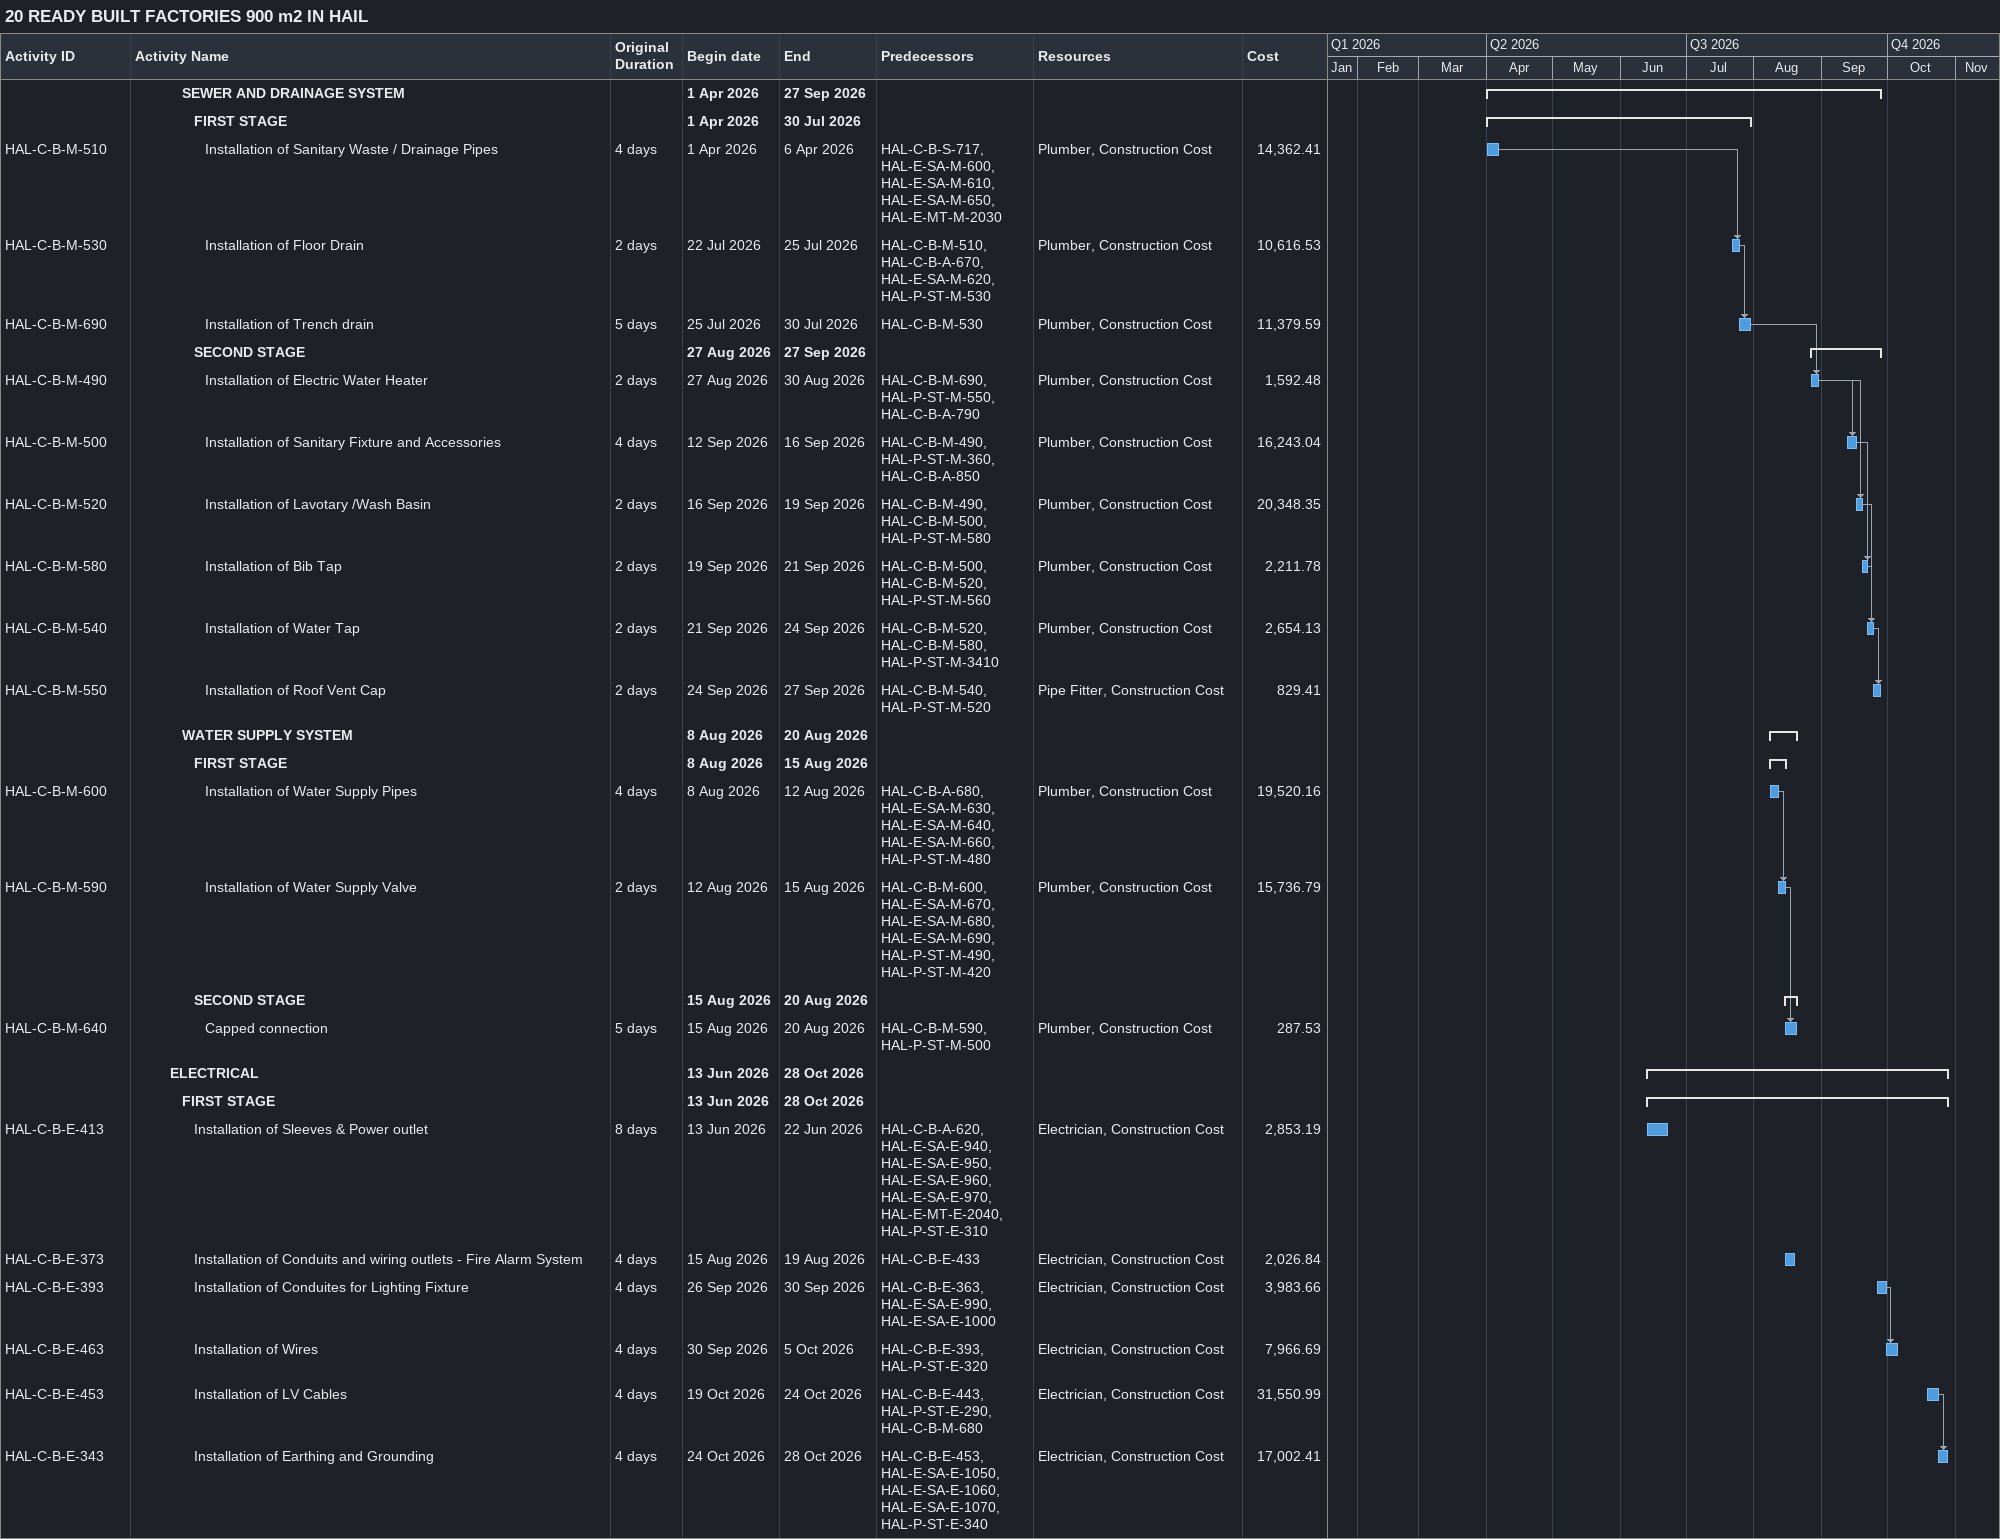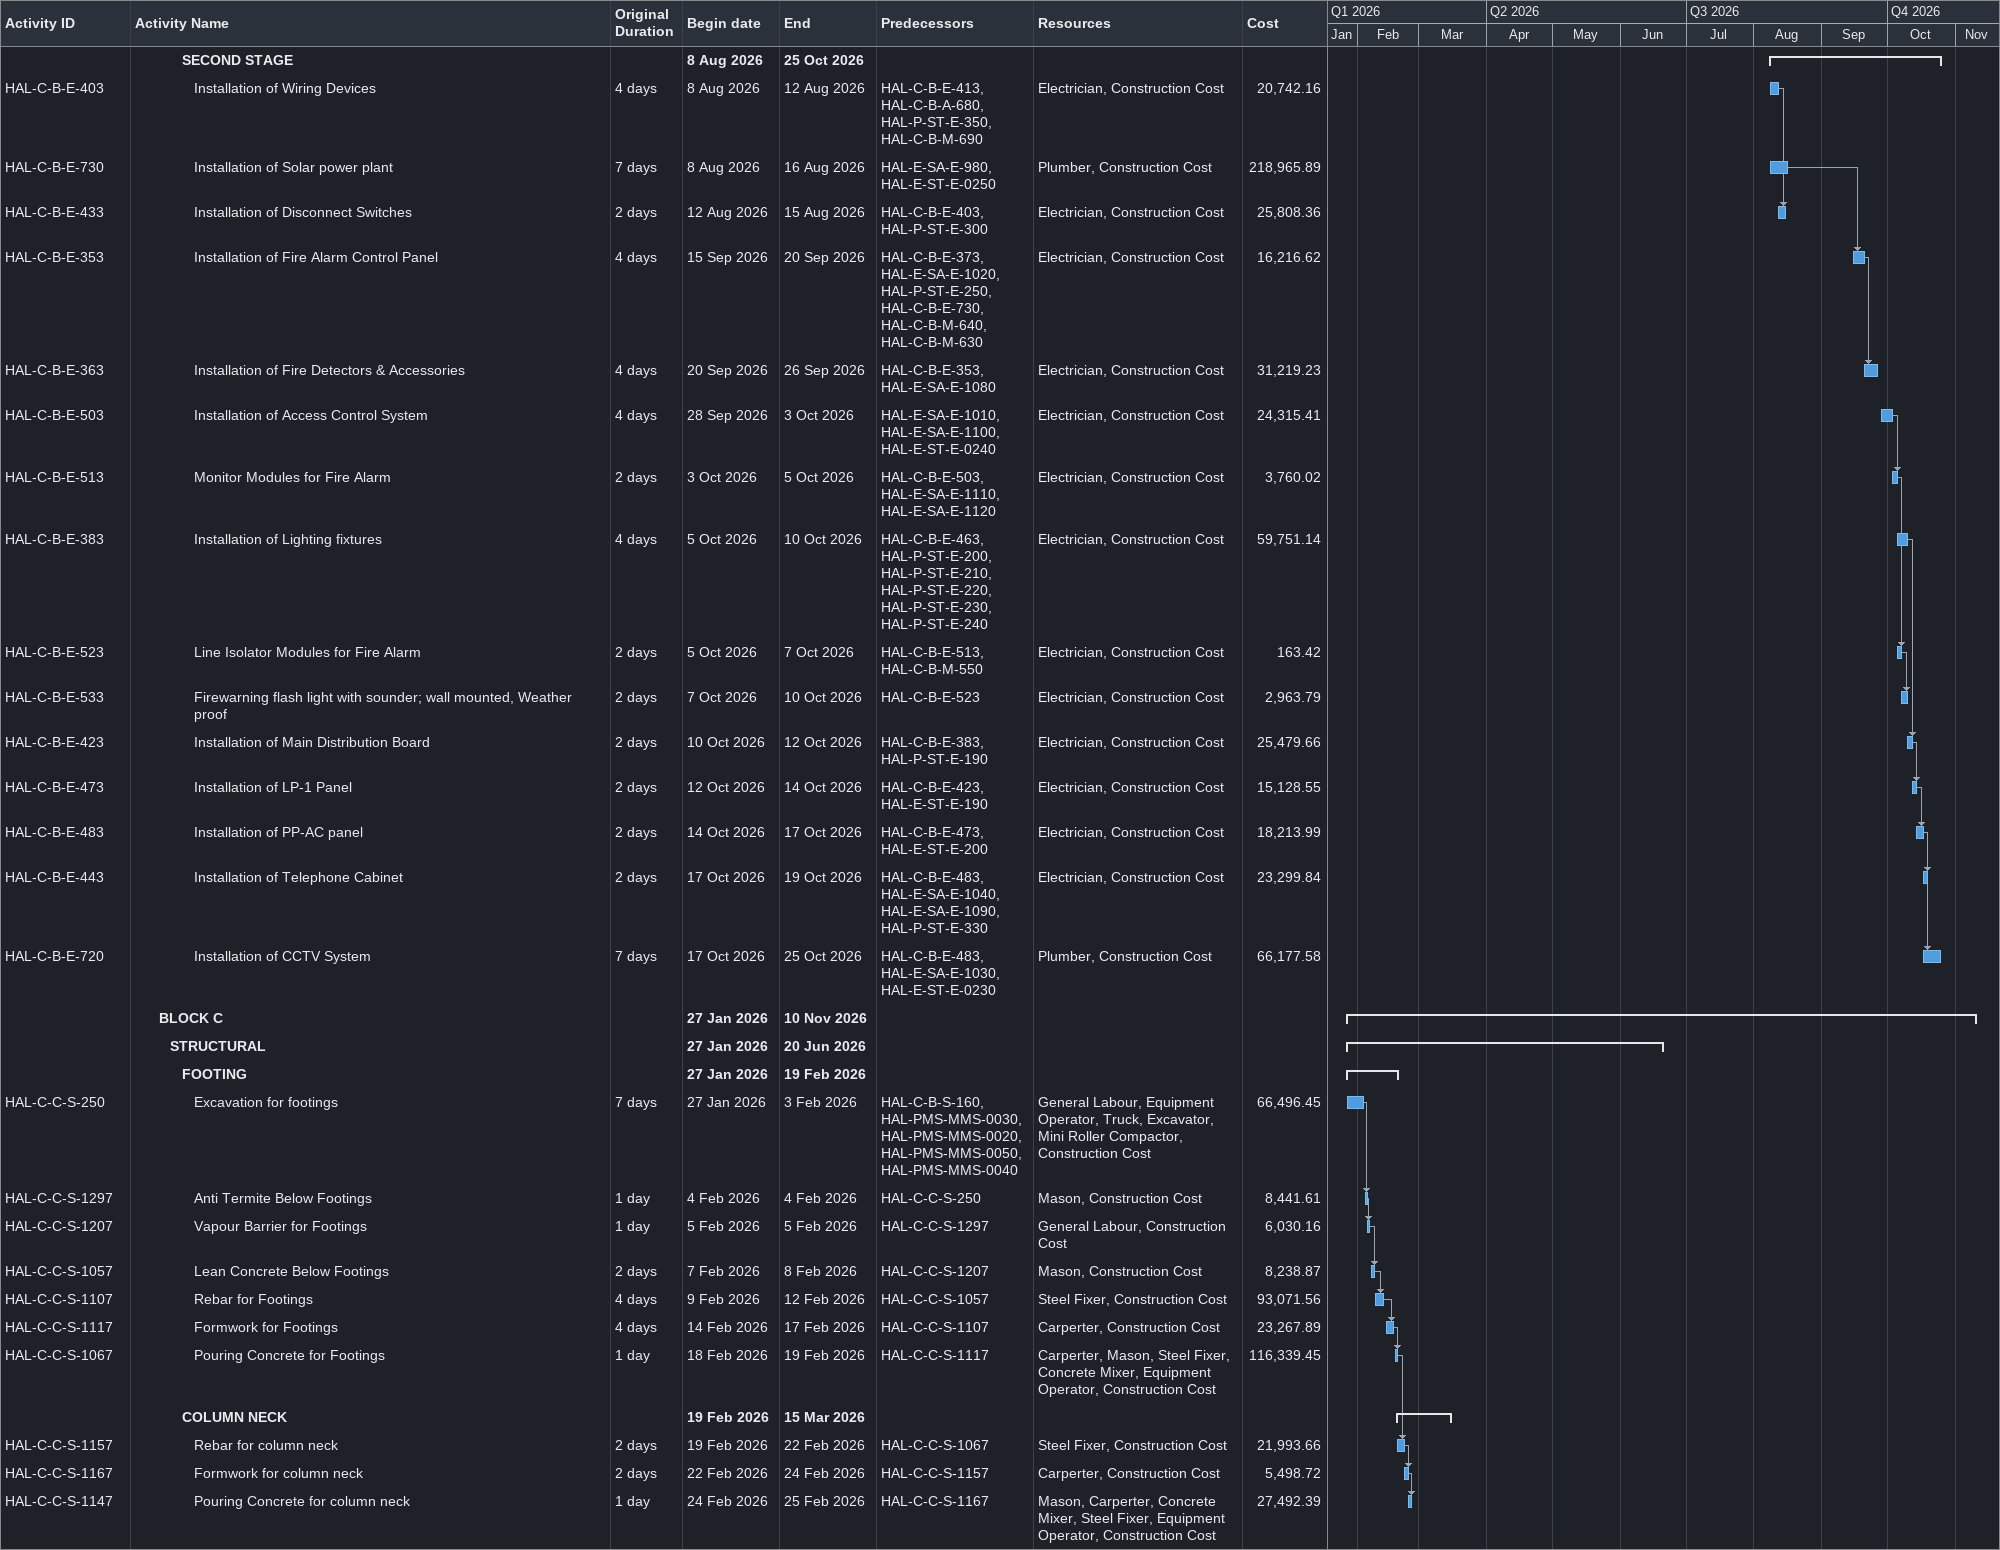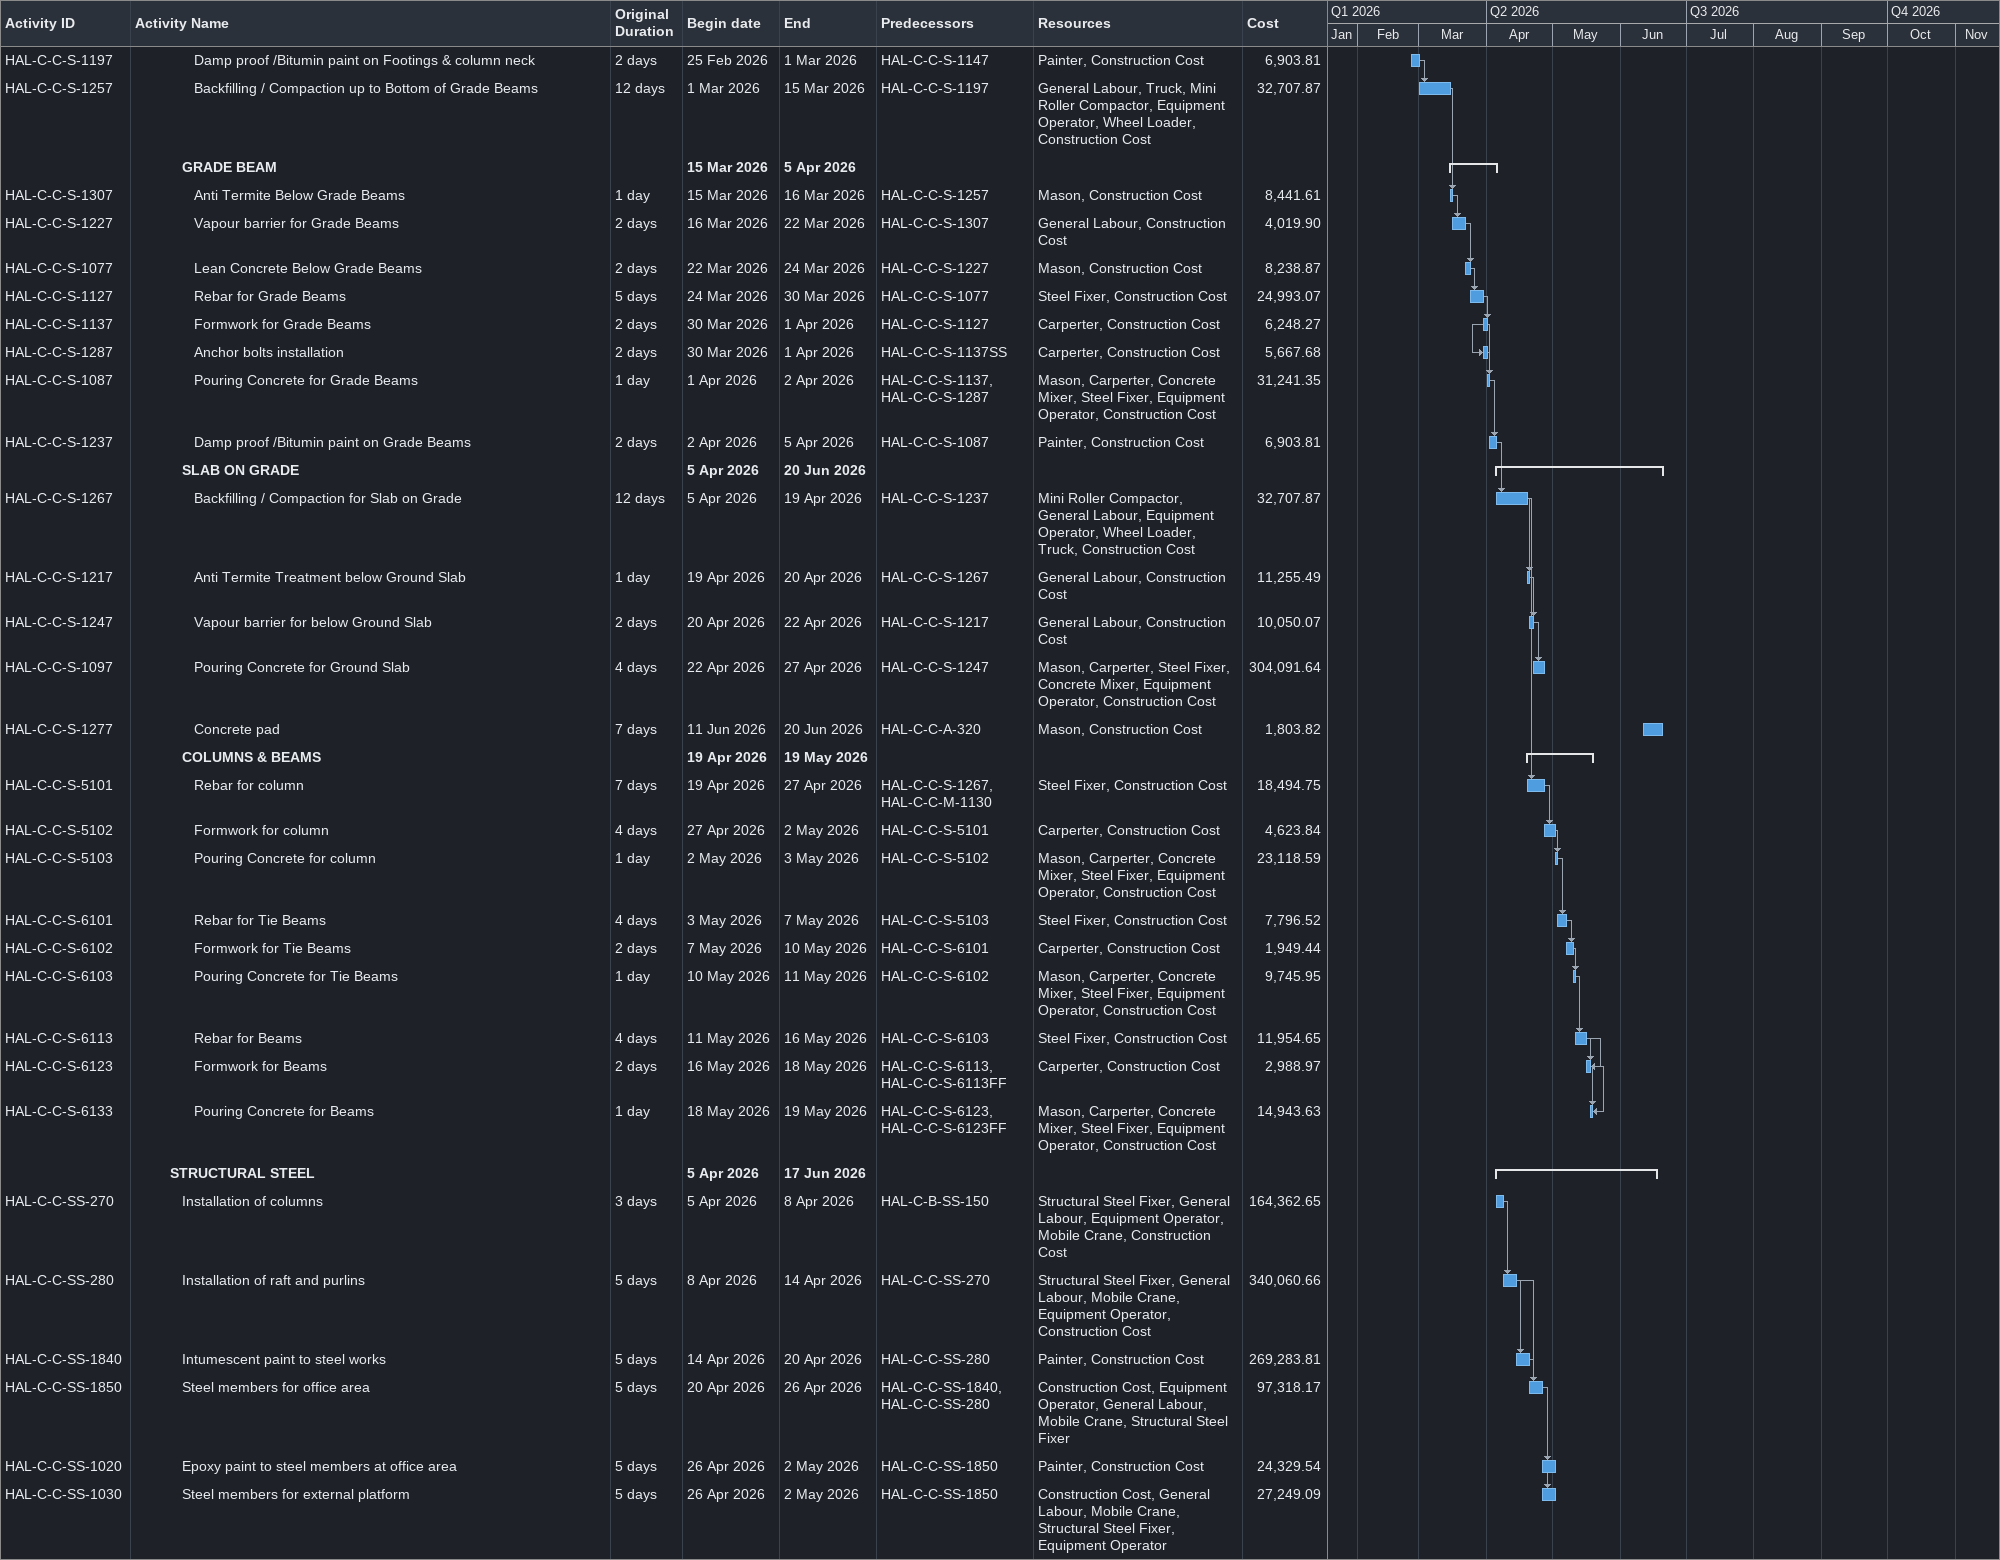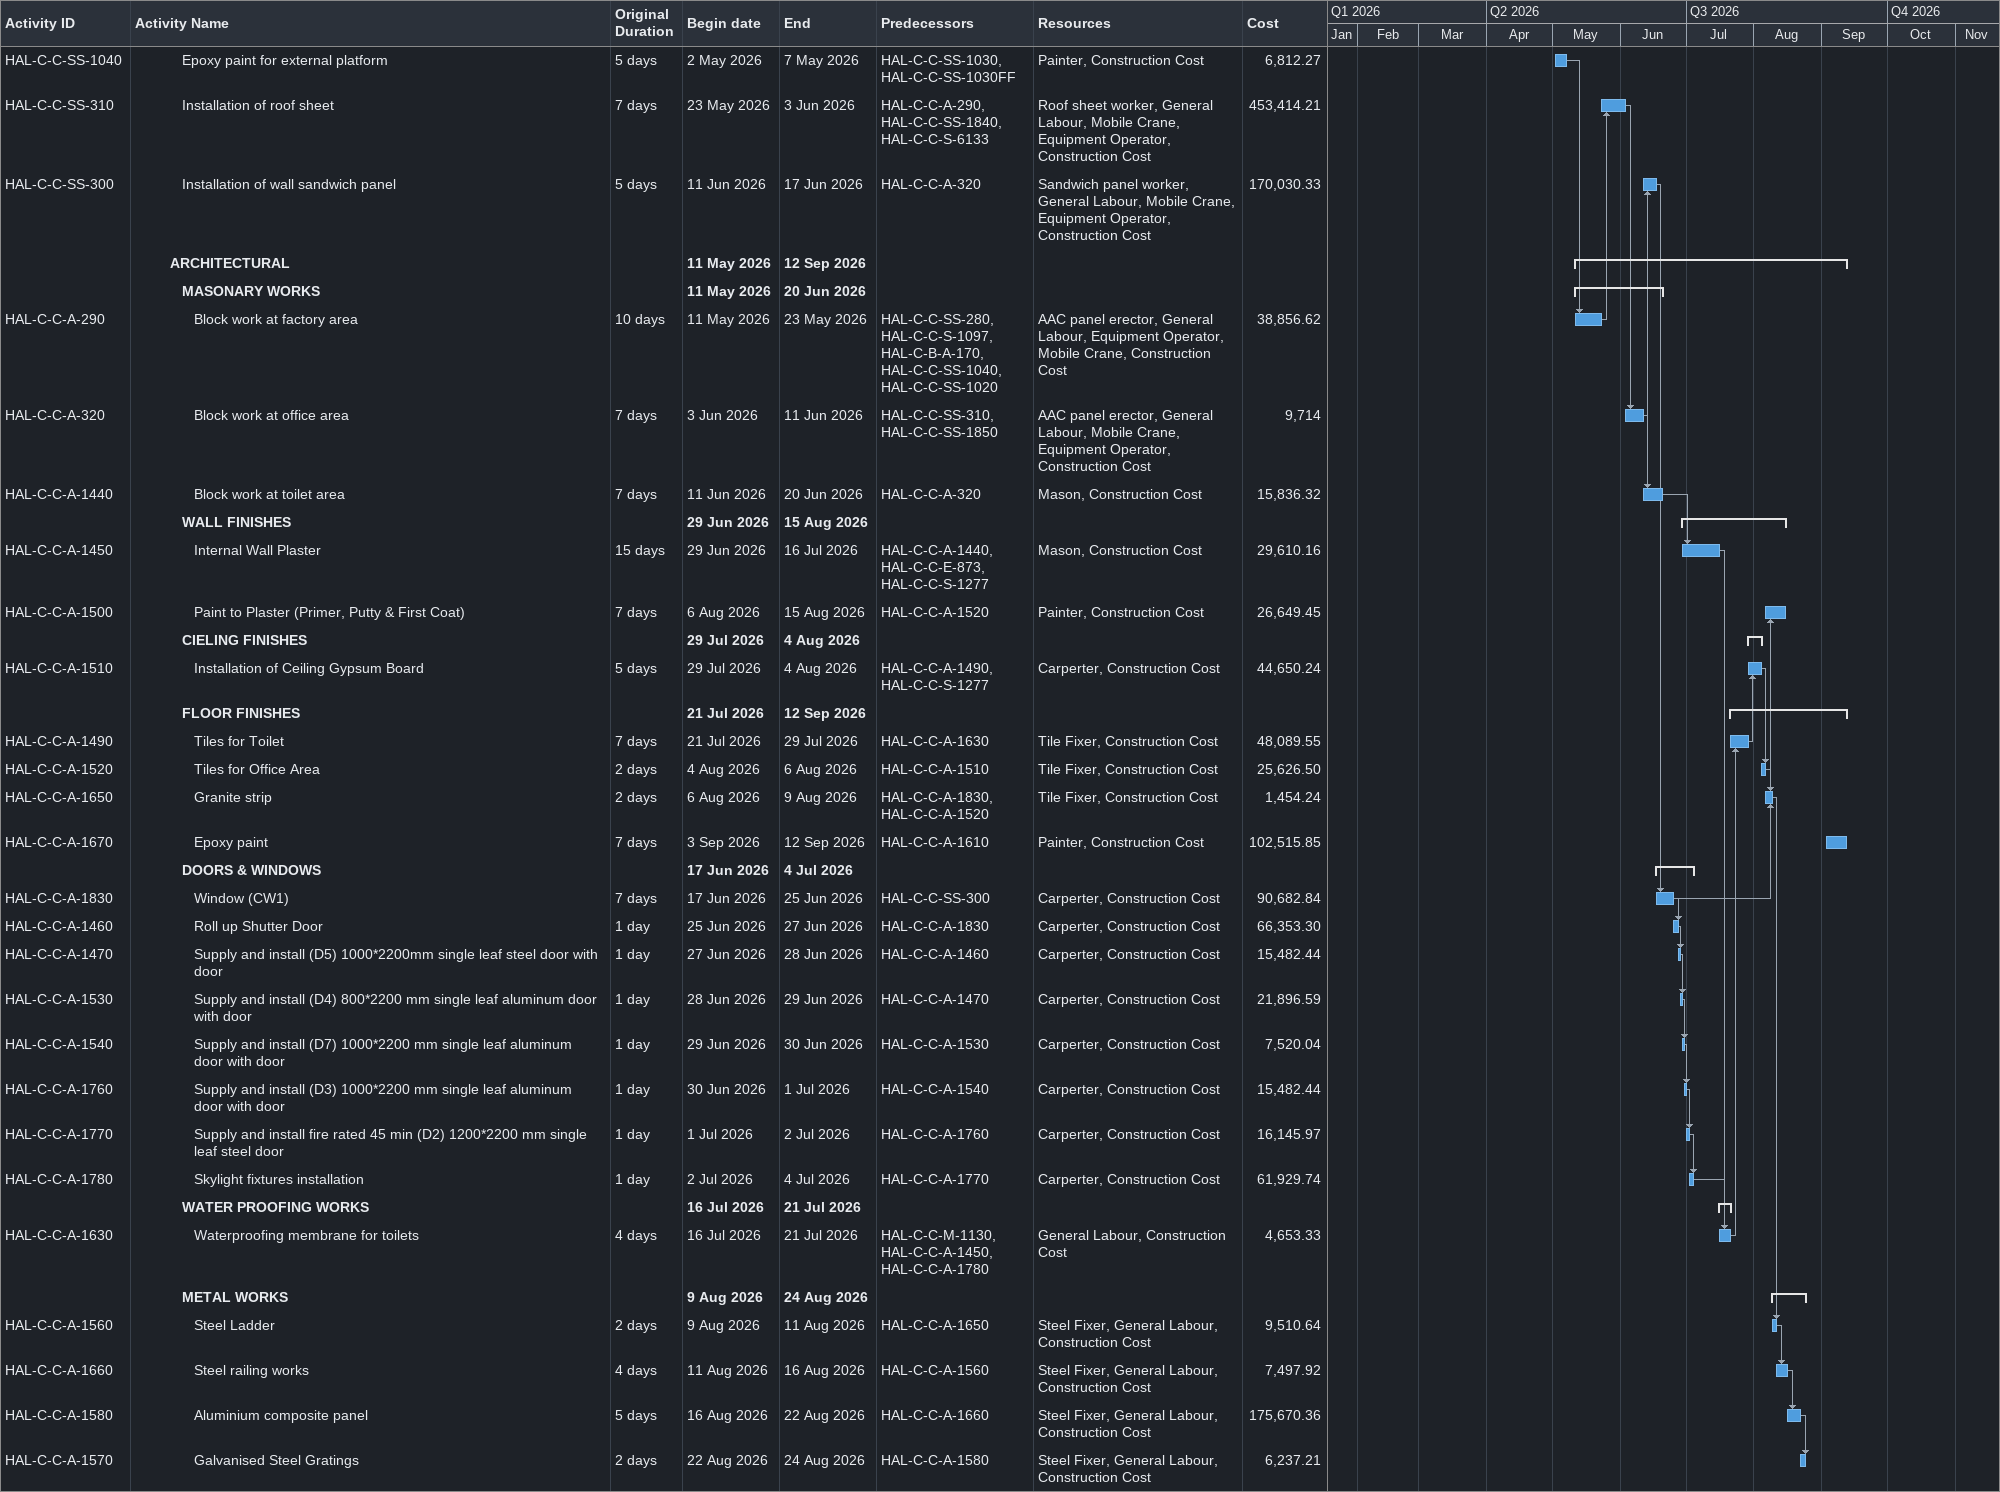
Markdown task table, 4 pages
20 READY BUILT FACTORIES 900 m2 IN HAIL

| ID | Level | Task | Original duration | Start | Finish | Predecessors | Resources | Cost |
|---|---|---|---|---|---|---|---|---|
|  | 5 | **SEWER AND DRAINAGE SYSTEM** |  | 2026-04-01 | 2026-09-27 |  |  |  |
|  | 6 | **FIRST STAGE** |  | 2026-04-01 | 2026-07-30 |  |  |  |
| HAL-C-B-M-510 | 7 | Installation of Sanitary Waste / Drainage Pipes | 4d | 2026-04-01 | 2026-04-06 | HAL-C-B-S-717, HAL-E-SA-M-600, HAL-E-SA-M-610, HAL-E-SA-M-650, HAL-E-MT-M-2030 | Plumber, Construction Cost | 14362.41 |
| HAL-C-B-M-530 | 7 | Installation of Floor Drain | 2d | 2026-07-22 | 2026-07-25 | HAL-C-B-M-510, HAL-C-B-A-670, HAL-E-SA-M-620, HAL-P-ST-M-530 | Plumber, Construction Cost | 10616.53 |
| HAL-C-B-M-690 | 7 | Installation of Trench drain | 5d | 2026-07-25 | 2026-07-30 | HAL-C-B-M-530 | Plumber, Construction Cost | 11379.59 |
|  | 6 | **SECOND STAGE** |  | 2026-08-27 | 2026-09-27 |  |  |  |
| HAL-C-B-M-490 | 7 | Installation of Electric Water Heater | 2d | 2026-08-27 | 2026-08-30 | HAL-C-B-M-690, HAL-P-ST-M-550, HAL-C-B-A-790 | Plumber, Construction Cost | 1592.48 |
| HAL-C-B-M-500 | 7 | Installation of Sanitary Fixture and Accessories | 4d | 2026-09-12 | 2026-09-16 | HAL-C-B-M-490, HAL-P-ST-M-360, HAL-C-B-A-850 | Plumber, Construction Cost | 16243.04 |
| HAL-C-B-M-520 | 7 | Installation of Lavotary /Wash Basin | 2d | 2026-09-16 | 2026-09-19 | HAL-C-B-M-490, HAL-C-B-M-500, HAL-P-ST-M-580 | Plumber, Construction Cost | 20348.35 |
| HAL-C-B-M-580 | 7 | Installation of Bib Tap | 2d | 2026-09-19 | 2026-09-21 | HAL-C-B-M-500, HAL-C-B-M-520, HAL-P-ST-M-560 | Plumber, Construction Cost | 2211.78 |
| HAL-C-B-M-540 | 7 | Installation of Water Tap | 2d | 2026-09-21 | 2026-09-24 | HAL-C-B-M-520, HAL-C-B-M-580, HAL-P-ST-M-3410 | Plumber, Construction Cost | 2654.13 |
| HAL-C-B-M-550 | 7 | Installation of Roof Vent Cap | 2d | 2026-09-24 | 2026-09-27 | HAL-C-B-M-540, HAL-P-ST-M-520 | Pipe Fitter, Construction Cost | 829.41 |
|  | 5 | **WATER SUPPLY SYSTEM** |  | 2026-08-08 | 2026-08-20 |  |  |  |
|  | 6 | **FIRST STAGE** |  | 2026-08-08 | 2026-08-15 |  |  |  |
| HAL-C-B-M-600 | 7 | Installation of Water Supply Pipes | 4d | 2026-08-08 | 2026-08-12 | HAL-C-B-A-680, HAL-E-SA-M-630, HAL-E-SA-M-640, HAL-E-SA-M-660, HAL-P-ST-M-480 | Plumber, Construction Cost | 19520.16 |
| HAL-C-B-M-590 | 7 | Installation of Water Supply Valve | 2d | 2026-08-12 | 2026-08-15 | HAL-C-B-M-600, HAL-E-SA-M-670, HAL-E-SA-M-680, HAL-E-SA-M-690, HAL-P-ST-M-490, HAL-P-ST-M-420 | Plumber, Construction Cost | 15736.79 |
|  | 6 | **SECOND STAGE** |  | 2026-08-15 | 2026-08-20 |  |  |  |
| HAL-C-B-M-640 | 7 | Capped connection | 5d | 2026-08-15 | 2026-08-20 | HAL-C-B-M-590, HAL-P-ST-M-500 | Plumber, Construction Cost | 287.53 |
|  | 4 | **ELECTRICAL** |  | 2026-06-13 | 2026-10-28 |  |  |  |
|  | 5 | **FIRST STAGE** |  | 2026-06-13 | 2026-10-28 |  |  |  |
| HAL-C-B-E-413 | 6 | Installation of Sleeves & Power outlet | 8d | 2026-06-13 | 2026-06-22 | HAL-C-B-A-620, HAL-E-SA-E-940, HAL-E-SA-E-950, HAL-E-SA-E-960, HAL-E-SA-E-970, HAL-E-MT-E-2040, HAL-P-ST-E-310 | Electrician, Construction Cost | 2853.19 |
| HAL-C-B-E-373 | 6 | Installation of Conduits and wiring outlets - Fire Alarm System | 4d | 2026-08-15 | 2026-08-19 | HAL-C-B-E-433 | Electrician, Construction Cost | 2026.84 |
| HAL-C-B-E-393 | 6 | Installation of Conduites for Lighting Fixture | 4d | 2026-09-26 | 2026-09-30 | HAL-C-B-E-363, HAL-E-SA-E-990, HAL-E-SA-E-1000 | Electrician, Construction Cost | 3983.66 |
| HAL-C-B-E-463 | 6 | Installation of Wires | 4d | 2026-09-30 | 2026-10-05 | HAL-C-B-E-393, HAL-P-ST-E-320 | Electrician, Construction Cost | 7966.69 |
| HAL-C-B-E-453 | 6 | Installation of LV Cables | 4d | 2026-10-19 | 2026-10-24 | HAL-C-B-E-443, HAL-P-ST-E-290, HAL-C-B-M-680 | Electrician, Construction Cost | 31550.99 |
| HAL-C-B-E-343 | 6 | Installation of Earthing and Grounding | 4d | 2026-10-24 | 2026-10-28 | HAL-C-B-E-453, HAL-E-SA-E-1050, HAL-E-SA-E-1060, HAL-E-SA-E-1070, HAL-P-ST-E-340 | Electrician, Construction Cost | 17002.41 |
|  | 5 | **SECOND STAGE** |  | 2026-08-08 | 2026-10-25 |  |  |  |
| HAL-C-B-E-403 | 6 | Installation of Wiring Devices | 4d | 2026-08-08 | 2026-08-12 | HAL-C-B-E-413, HAL-C-B-A-680, HAL-P-ST-E-350, HAL-C-B-M-690 | Electrician, Construction Cost | 20742.16 |
| HAL-C-B-E-730 | 6 | Installation of Solar power plant | 7d | 2026-08-08 | 2026-08-16 | HAL-E-SA-E-980, HAL-E-ST-E-0250 | Plumber, Construction Cost | 218965.89 |
| HAL-C-B-E-433 | 6 | Installation of Disconnect Switches | 2d | 2026-08-12 | 2026-08-15 | HAL-C-B-E-403, HAL-P-ST-E-300 | Electrician, Construction Cost | 25808.36 |
| HAL-C-B-E-353 | 6 | Installation of Fire Alarm Control Panel | 4d | 2026-09-15 | 2026-09-20 | HAL-C-B-E-373, HAL-E-SA-E-1020, HAL-P-ST-E-250, HAL-C-B-E-730, HAL-C-B-M-640, HAL-C-B-M-630 | Electrician, Construction Cost | 16216.62 |
| HAL-C-B-E-363 | 6 | Installation of Fire Detectors & Accessories | 4d | 2026-09-20 | 2026-09-26 | HAL-C-B-E-353, HAL-E-SA-E-1080 | Electrician, Construction Cost | 31219.23 |
| HAL-C-B-E-503 | 6 | Installation of Access Control System | 4d | 2026-09-28 | 2026-10-03 | HAL-E-SA-E-1010, HAL-E-SA-E-1100, HAL-E-ST-E-0240 | Electrician, Construction Cost | 24315.41 |
| HAL-C-B-E-513 | 6 | Monitor Modules for Fire Alarm | 2d | 2026-10-03 | 2026-10-05 | HAL-C-B-E-503, HAL-E-SA-E-1110, HAL-E-SA-E-1120 | Electrician, Construction Cost | 3760.02 |
| HAL-C-B-E-383 | 6 | Installation of Lighting fixtures | 4d | 2026-10-05 | 2026-10-10 | HAL-C-B-E-463, HAL-P-ST-E-200, HAL-P-ST-E-210, HAL-P-ST-E-220, HAL-P-ST-E-230, HAL-P-ST-E-240 | Electrician, Construction Cost | 59751.14 |
| HAL-C-B-E-523 | 6 | Line Isolator Modules for Fire Alarm | 2d | 2026-10-05 | 2026-10-07 | HAL-C-B-E-513, HAL-C-B-M-550 | Electrician, Construction Cost | 163.42 |
| HAL-C-B-E-533 | 6 | Firewarning flash light with sounder; wall mounted, Weather proof | 2d | 2026-10-07 | 2026-10-10 | HAL-C-B-E-523 | Electrician, Construction Cost | 2963.79 |
| HAL-C-B-E-423 | 6 | Installation of Main Distribution Board | 2d | 2026-10-10 | 2026-10-12 | HAL-C-B-E-383, HAL-P-ST-E-190 | Electrician, Construction Cost | 25479.66 |
| HAL-C-B-E-473 | 6 | Installation of LP-1 Panel | 2d | 2026-10-12 | 2026-10-14 | HAL-C-B-E-423, HAL-E-ST-E-190 | Electrician, Construction Cost | 15128.55 |
| HAL-C-B-E-483 | 6 | Installation of PP-AC panel | 2d | 2026-10-14 | 2026-10-17 | HAL-C-B-E-473, HAL-E-ST-E-200 | Electrician, Construction Cost | 18213.99 |
| HAL-C-B-E-443 | 6 | Installation of Telephone Cabinet | 2d | 2026-10-17 | 2026-10-19 | HAL-C-B-E-483, HAL-E-SA-E-1040, HAL-E-SA-E-1090, HAL-P-ST-E-330 | Electrician, Construction Cost | 23299.84 |
| HAL-C-B-E-720 | 6 | Installation of CCTV System | 7d | 2026-10-17 | 2026-10-25 | HAL-C-B-E-483, HAL-E-SA-E-1030, HAL-E-ST-E-0230 | Plumber, Construction Cost | 66177.58 |
|  | 3 | **BLOCK C** |  | 2026-01-27 | 2026-11-10 |  |  |  |
|  | 4 | **STRUCTURAL** |  | 2026-01-27 | 2026-06-20 |  |  |  |
|  | 5 | **FOOTING** |  | 2026-01-27 | 2026-02-19 |  |  |  |
| HAL-C-C-S-250 | 6 | Excavation for footings | 7d | 2026-01-27 | 2026-02-03 | HAL-C-B-S-160, HAL-PMS-MMS-0030, HAL-PMS-MMS-0020, HAL-PMS-MMS-0050, HAL-PMS-MMS-0040 | General Labour, Equipment Operator, Truck, Excavator, Mini Roller Compactor, Construction Cost | 66496.45 |
| HAL-C-C-S-1297 | 6 | Anti Termite Below Footings | 1d | 2026-02-04 | 2026-02-04 | HAL-C-C-S-250 | Mason, Construction Cost | 8441.61 |
| HAL-C-C-S-1207 | 6 | Vapour Barrier for Footings | 1d | 2026-02-05 | 2026-02-05 | HAL-C-C-S-1297 | General Labour, Construction Cost | 6030.16 |
| HAL-C-C-S-1057 | 6 | Lean Concrete Below Footings | 2d | 2026-02-07 | 2026-02-08 | HAL-C-C-S-1207 | Mason, Construction Cost | 8238.87 |
| HAL-C-C-S-1107 | 6 | Rebar for Footings | 4d | 2026-02-09 | 2026-02-12 | HAL-C-C-S-1057 | Steel Fixer, Construction Cost | 93071.56 |
| HAL-C-C-S-1117 | 6 | Formwork for Footings | 4d | 2026-02-14 | 2026-02-17 | HAL-C-C-S-1107 | Carperter, Construction Cost | 23267.89 |
| HAL-C-C-S-1067 | 6 | Pouring Concrete for Footings | 1d | 2026-02-18 | 2026-02-19 | HAL-C-C-S-1117 | Carperter, Mason, Steel Fixer, Concrete Mixer, Equipment Operator, Construction Cost | 116339.45 |
|  | 5 | **COLUMN NECK** |  | 2026-02-19 | 2026-03-15 |  |  |  |
| HAL-C-C-S-1157 | 6 | Rebar for column neck | 2d | 2026-02-19 | 2026-02-22 | HAL-C-C-S-1067 | Steel Fixer, Construction Cost | 21993.66 |
| HAL-C-C-S-1167 | 6 | Formwork for column neck | 2d | 2026-02-22 | 2026-02-24 | HAL-C-C-S-1157 | Carperter, Construction Cost | 5498.72 |
| HAL-C-C-S-1147 | 6 | Pouring Concrete for column neck | 1d | 2026-02-24 | 2026-02-25 | HAL-C-C-S-1167 | Mason, Carperter, Concrete Mixer, Steel Fixer, Equipment Operator, Construction Cost | 27492.39 |
| HAL-C-C-S-1197 | 6 | Damp proof /Bitumin paint on Footings & column neck | 2d | 2026-02-25 | 2026-03-01 | HAL-C-C-S-1147 | Painter, Construction Cost | 6903.81 |
| HAL-C-C-S-1257 | 6 | Backfilling / Compaction up to Bottom of Grade Beams | 12d | 2026-03-01 | 2026-03-15 | HAL-C-C-S-1197 | General Labour, Truck, Mini Roller Compactor, Equipment Operator, Wheel Loader, Construction Cost | 32707.87 |
|  | 5 | **GRADE BEAM** |  | 2026-03-15 | 2026-04-05 |  |  |  |
| HAL-C-C-S-1307 | 6 | Anti Termite Below Grade Beams | 1d | 2026-03-15 | 2026-03-16 | HAL-C-C-S-1257 | Mason, Construction Cost | 8441.61 |
| HAL-C-C-S-1227 | 6 | Vapour barrier for Grade Beams | 2d | 2026-03-16 | 2026-03-22 | HAL-C-C-S-1307 | General Labour, Construction Cost | 4019.90 |
| HAL-C-C-S-1077 | 6 | Lean Concrete Below Grade Beams | 2d | 2026-03-22 | 2026-03-24 | HAL-C-C-S-1227 | Mason, Construction Cost | 8238.87 |
| HAL-C-C-S-1127 | 6 | Rebar for Grade Beams | 5d | 2026-03-24 | 2026-03-30 | HAL-C-C-S-1077 | Steel Fixer, Construction Cost | 24993.07 |
| HAL-C-C-S-1137 | 6 | Formwork for Grade Beams | 2d | 2026-03-30 | 2026-04-01 | HAL-C-C-S-1127 | Carperter, Construction Cost | 6248.27 |
| HAL-C-C-S-1287 | 6 | Anchor bolts installation | 2d | 2026-03-30 | 2026-04-01 | HAL-C-C-S-1137SS | Carperter, Construction Cost | 5667.68 |
| HAL-C-C-S-1087 | 6 | Pouring Concrete for Grade Beams | 1d | 2026-04-01 | 2026-04-02 | HAL-C-C-S-1137, HAL-C-C-S-1287 | Mason, Carperter, Concrete Mixer, Steel Fixer, Equipment Operator, Construction Cost | 31241.35 |
| HAL-C-C-S-1237 | 6 | Damp proof /Bitumin paint on Grade Beams | 2d | 2026-04-02 | 2026-04-05 | HAL-C-C-S-1087 | Painter, Construction Cost | 6903.81 |
|  | 5 | **SLAB ON GRADE** |  | 2026-04-05 | 2026-06-20 |  |  |  |
| HAL-C-C-S-1267 | 6 | Backfilling / Compaction for Slab on Grade | 12d | 2026-04-05 | 2026-04-19 | HAL-C-C-S-1237 | Mini Roller Compactor, General Labour, Equipment Operator, Wheel Loader, Truck, Construction Cost | 32707.87 |
| HAL-C-C-S-1217 | 6 | Anti Termite Treatment below Ground Slab | 1d | 2026-04-19 | 2026-04-20 | HAL-C-C-S-1267 | General Labour, Construction Cost | 11255.49 |
| HAL-C-C-S-1247 | 6 | Vapour barrier for below Ground Slab | 2d | 2026-04-20 | 2026-04-22 | HAL-C-C-S-1217 | General Labour, Construction Cost | 10050.07 |
| HAL-C-C-S-1097 | 6 | Pouring Concrete for Ground Slab | 4d | 2026-04-22 | 2026-04-27 | HAL-C-C-S-1247 | Mason, Carperter, Steel Fixer, Concrete Mixer, Equipment Operator, Construction Cost | 304091.64 |
| HAL-C-C-S-1277 | 6 | Concrete pad | 7d | 2026-06-11 | 2026-06-20 | HAL-C-C-A-320 | Mason, Construction Cost | 1803.82 |
|  | 5 | **COLUMNS & BEAMS** |  | 2026-04-19 | 2026-05-19 |  |  |  |
| HAL-C-C-S-5101 | 6 | Rebar for column | 7d | 2026-04-19 | 2026-04-27 | HAL-C-C-S-1267, HAL-C-C-M-1130 | Steel Fixer, Construction Cost | 18494.75 |
| HAL-C-C-S-5102 | 6 | Formwork for column | 4d | 2026-04-27 | 2026-05-02 | HAL-C-C-S-5101 | Carperter, Construction Cost | 4623.84 |
| HAL-C-C-S-5103 | 6 | Pouring Concrete for column | 1d | 2026-05-02 | 2026-05-03 | HAL-C-C-S-5102 | Mason, Carperter, Concrete Mixer, Steel Fixer, Equipment Operator, Construction Cost | 23118.59 |
| HAL-C-C-S-6101 | 6 | Rebar for Tie Beams | 4d | 2026-05-03 | 2026-05-07 | HAL-C-C-S-5103 | Steel Fixer, Construction Cost | 7796.52 |
| HAL-C-C-S-6102 | 6 | Formwork for Tie Beams | 2d | 2026-05-07 | 2026-05-10 | HAL-C-C-S-6101 | Carperter, Construction Cost | 1949.44 |
| HAL-C-C-S-6103 | 6 | Pouring Concrete for Tie Beams | 1d | 2026-05-10 | 2026-05-11 | HAL-C-C-S-6102 | Mason, Carperter, Concrete Mixer, Steel Fixer, Equipment Operator, Construction Cost | 9745.95 |
| HAL-C-C-S-6113 | 6 | Rebar for Beams | 4d | 2026-05-11 | 2026-05-16 | HAL-C-C-S-6103 | Steel Fixer, Construction Cost | 11954.65 |
| HAL-C-C-S-6123 | 6 | Formwork for Beams | 2d | 2026-05-16 | 2026-05-18 | HAL-C-C-S-6113, HAL-C-C-S-6113FF | Carperter, Construction Cost | 2988.97 |
| HAL-C-C-S-6133 | 6 | Pouring Concrete for Beams | 1d | 2026-05-18 | 2026-05-19 | HAL-C-C-S-6123, HAL-C-C-S-6123FF | Mason, Carperter, Concrete Mixer, Steel Fixer, Equipment Operator, Construction Cost | 14943.63 |
|  | 4 | **STRUCTURAL STEEL** |  | 2026-04-05 | 2026-06-17 |  |  |  |
| HAL-C-C-SS-270 | 5 | Installation of columns | 3d | 2026-04-05 | 2026-04-08 | HAL-C-B-SS-150 | Structural Steel Fixer, General Labour, Equipment Operator, Mobile Crane, Construction Cost | 164362.65 |
| HAL-C-C-SS-280 | 5 | Installation of raft and purlins | 5d | 2026-04-08 | 2026-04-14 | HAL-C-C-SS-270 | Structural Steel Fixer, General Labour, Mobile Crane, Equipment Operator, Construction Cost | 340060.66 |
| HAL-C-C-SS-1840 | 5 | Intumescent paint to steel works | 5d | 2026-04-14 | 2026-04-20 | HAL-C-C-SS-280 | Painter, Construction Cost | 269283.81 |
| HAL-C-C-SS-1850 | 5 | Steel members for office area | 5d | 2026-04-20 | 2026-04-26 | HAL-C-C-SS-1840, HAL-C-C-SS-280 | Construction Cost, Equipment Operator, General Labour, Mobile Crane, Structural Steel Fixer | 97318.17 |
| HAL-C-C-SS-1020 | 5 | Epoxy paint to steel members at office area | 5d | 2026-04-26 | 2026-05-02 | HAL-C-C-SS-1850 | Painter, Construction Cost | 24329.54 |
| HAL-C-C-SS-1030 | 5 | Steel members for external platform | 5d | 2026-04-26 | 2026-05-02 | HAL-C-C-SS-1850 | Construction Cost, General Labour, Mobile Crane, Structural Steel Fixer, Equipment Operator | 27249.09 |
| HAL-C-C-SS-1040 | 5 | Epoxy paint for external platform | 5d | 2026-05-02 | 2026-05-07 | HAL-C-C-SS-1030, HAL-C-C-SS-1030FF | Painter, Construction Cost | 6812.27 |
| HAL-C-C-SS-310 | 5 | Installation of roof sheet | 7d | 2026-05-23 | 2026-06-03 | HAL-C-C-A-290, HAL-C-C-SS-1840, HAL-C-C-S-6133 | Roof sheet worker, General Labour, Mobile Crane, Equipment Operator, Construction Cost | 453414.21 |
| HAL-C-C-SS-300 | 5 | Installation of wall sandwich panel | 5d | 2026-06-11 | 2026-06-17 | HAL-C-C-A-320 | Sandwich panel worker, General Labour, Mobile Crane, Equipment Operator, Construction Cost | 170030.33 |
|  | 4 | **ARCHITECTURAL** |  | 2026-05-11 | 2026-09-12 |  |  |  |
|  | 5 | **MASONARY WORKS** |  | 2026-05-11 | 2026-06-20 |  |  |  |
| HAL-C-C-A-290 | 6 | Block work at factory area | 10d | 2026-05-11 | 2026-05-23 | HAL-C-C-SS-280, HAL-C-C-S-1097, HAL-C-B-A-170, HAL-C-C-SS-1040, HAL-C-C-SS-1020 | AAC panel erector, General Labour, Equipment Operator, Mobile Crane, Construction Cost | 38856.62 |
| HAL-C-C-A-320 | 6 | Block work at office area | 7d | 2026-06-03 | 2026-06-11 | HAL-C-C-SS-310, HAL-C-C-SS-1850 | AAC panel erector, General Labour, Mobile Crane, Equipment Operator, Construction Cost | 9714 |
| HAL-C-C-A-1440 | 6 | Block work at toilet area | 7d | 2026-06-11 | 2026-06-20 | HAL-C-C-A-320 | Mason, Construction Cost | 15836.32 |
|  | 5 | **WALL FINISHES** |  | 2026-06-29 | 2026-08-15 |  |  |  |
| HAL-C-C-A-1450 | 6 | Internal Wall Plaster | 15d | 2026-06-29 | 2026-07-16 | HAL-C-C-A-1440, HAL-C-C-E-873, HAL-C-C-S-1277 | Mason, Construction Cost | 29610.16 |
| HAL-C-C-A-1500 | 6 | Paint to Plaster (Primer, Putty & First Coat) | 7d | 2026-08-06 | 2026-08-15 | HAL-C-C-A-1520 | Painter, Construction Cost | 26649.45 |
|  | 5 | **CIELING FINISHES** |  | 2026-07-29 | 2026-08-04 |  |  |  |
| HAL-C-C-A-1510 | 6 | Installation of Ceiling Gypsum Board | 5d | 2026-07-29 | 2026-08-04 | HAL-C-C-A-1490, HAL-C-C-S-1277 | Carperter, Construction Cost | 44650.24 |
|  | 5 | **FLOOR FINISHES** |  | 2026-07-21 | 2026-09-12 |  |  |  |
| HAL-C-C-A-1490 | 6 | Tiles for Toilet | 7d | 2026-07-21 | 2026-07-29 | HAL-C-C-A-1630 | Tile Fixer, Construction Cost | 48089.55 |
| HAL-C-C-A-1520 | 6 | Tiles for Office Area | 2d | 2026-08-04 | 2026-08-06 | HAL-C-C-A-1510 | Tile Fixer, Construction Cost | 25626.50 |
| HAL-C-C-A-1650 | 6 | Granite strip | 2d | 2026-08-06 | 2026-08-09 | HAL-C-C-A-1830, HAL-C-C-A-1520 | Tile Fixer, Construction Cost | 1454.24 |
| HAL-C-C-A-1670 | 6 | Epoxy paint | 7d | 2026-09-03 | 2026-09-12 | HAL-C-C-A-1610 | Painter, Construction Cost | 102515.85 |
|  | 5 | **DOORS & WINDOWS** |  | 2026-06-17 | 2026-07-04 |  |  |  |
| HAL-C-C-A-1830 | 6 | Window (CW1) | 7d | 2026-06-17 | 2026-06-25 | HAL-C-C-SS-300 | Carperter, Construction Cost | 90682.84 |
| HAL-C-C-A-1460 | 6 | Roll up Shutter Door | 1d | 2026-06-25 | 2026-06-27 | HAL-C-C-A-1830 | Carperter, Construction Cost | 66353.30 |
| HAL-C-C-A-1470 | 6 | Supply and install (D5) 1000*2200mm single leaf steel door with door | 1d | 2026-06-27 | 2026-06-28 | HAL-C-C-A-1460 | Carperter, Construction Cost | 15482.44 |
| HAL-C-C-A-1530 | 6 | Supply and install (D4) 800*2200 mm single leaf aluminum door with door | 1d | 2026-06-28 | 2026-06-29 | HAL-C-C-A-1470 | Carperter, Construction Cost | 21896.59 |
| HAL-C-C-A-1540 | 6 | Supply and install (D7) 1000*2200 mm single leaf aluminum door with door | 1d | 2026-06-29 | 2026-06-30 | HAL-C-C-A-1530 | Carperter, Construction Cost | 7520.04 |
| HAL-C-C-A-1760 | 6 | Supply and install (D3) 1000*2200 mm single leaf aluminum door with door | 1d | 2026-06-30 | 2026-07-01 | HAL-C-C-A-1540 | Carperter, Construction Cost | 15482.44 |
| HAL-C-C-A-1770 | 6 | Supply and install fire rated 45 min (D2) 1200*2200 mm single leaf steel door | 1d | 2026-07-01 | 2026-07-02 | HAL-C-C-A-1760 | Carperter, Construction Cost | 16145.97 |
| HAL-C-C-A-1780 | 6 | Skylight fixtures installation | 1d | 2026-07-02 | 2026-07-04 | HAL-C-C-A-1770 | Carperter, Construction Cost | 61929.74 |
|  | 5 | **WATER PROOFING WORKS** |  | 2026-07-16 | 2026-07-21 |  |  |  |
| HAL-C-C-A-1630 | 6 | Waterproofing membrane for toilets | 4d | 2026-07-16 | 2026-07-21 | HAL-C-C-M-1130, HAL-C-C-A-1450, HAL-C-C-A-1780 | General Labour, Construction Cost | 4653.33 |
|  | 5 | **METAL WORKS** |  | 2026-08-09 | 2026-08-24 |  |  |  |
| HAL-C-C-A-1560 | 6 | Steel Ladder | 2d | 2026-08-09 | 2026-08-11 | HAL-C-C-A-1650 | Steel Fixer, General Labour, Construction Cost | 9510.64 |
| HAL-C-C-A-1660 | 6 | Steel railing works | 4d | 2026-08-11 | 2026-08-16 | HAL-C-C-A-1560 | Steel Fixer, General Labour, Construction Cost | 7497.92 |
| HAL-C-C-A-1580 | 6 | Aluminium composite panel | 5d | 2026-08-16 | 2026-08-22 | HAL-C-C-A-1660 | Steel Fixer, General Labour, Construction Cost | 175670.36 |
| HAL-C-C-A-1570 | 6 | Galvanised Steel Gratings | 2d | 2026-08-22 | 2026-08-24 | HAL-C-C-A-1580 | Steel Fixer, General Labour, Construction Cost | 6237.21 |
